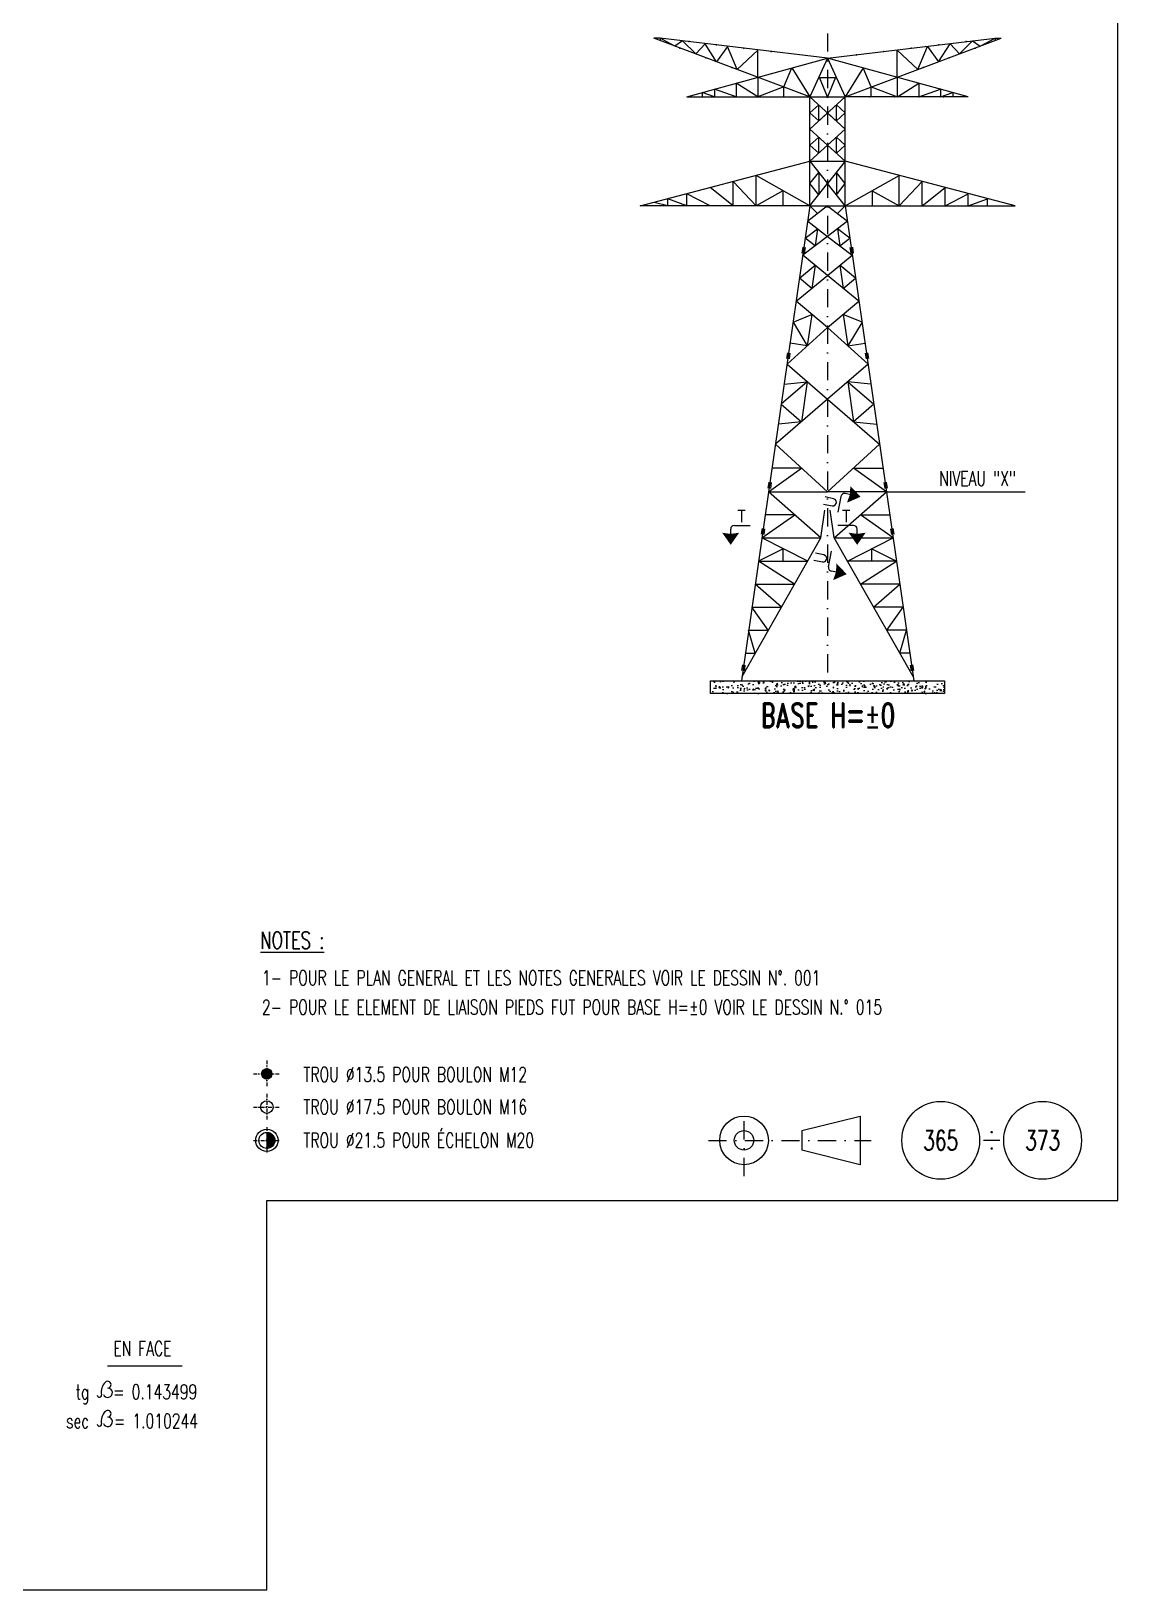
# Model space of a CAD drawing. Extents: x 161763 to 177983, y -133802 to -122322.
# Drawn here: x 173513 to 177983, y -133802 to -127395 of the extents above; entities that cross this region are included whole.
import ezdxf
from ezdxf.enums import TextEntityAlignment as Align

# ---------------------------------------------------------------- set-up
doc = ezdxf.new("R2010")
doc.units = 0
doc.header["$LTSCALE"] = 150
doc.header["$MEASUREMENT"] = 0
doc.linetypes.add('DASHDOT', pattern=[1, 0.5, -0.25, 0, -0.25])
doc.layers.get('0').update_dxf_attribs({"linetype": 'CONTINUOUS'})
for name, color, linetype in [('BOLLINI_1', 7, 'CONTINUOUS'), ('LINEA-MEDIA', 7, 'CONTINUOUS'), ('LM', 7, 'CONTINUOUS'), ('LS', 7, 'CONTINUOUS'), ('LSP', 3, 'CONTINUOUS'), ('MZ', 6, 'DASHDOT'), ('NOTATION', 2, 'CONTINUOUS')]:
    doc.layers.add(name, color=color, linetype=linetype)
doc.styles.add('RD', font='ROMAND8.SHX', dxfattribs={"width": 0.7})
doc.styles.add('RQL', font='ROMANS8.SHX', dxfattribs={"width": 0.7})
doc.styles.add('RS', font='ROMANS8.shx', dxfattribs={"width": 0.7})

# ---------------------------------------------------------------- blocks, each defined once
blk = doc.blocks.new('xxx')
blk.add_circle((0, 0), 8)
at = {"color": 3, "style": 'RQL', "width": 0.7}
blk.add_attdef('POS', text='', height=4, dxfattribs=at).set_placement((0, 0), align=Align.MIDDLE)
at = {"style": 'RQL', "width": 0.7, "flags": 1}
for tag, p in [('POS1', (-0.39, -5.42)), ('TIPO', (-0.39, -8.66))]:
    blk.add_attdef(tag, p, '', height=2, dxfattribs=at)
blk = doc.blocks.new('12')
at = {"color": 0}
for p, q in [((-1, 0.06), (-0.06, 1)), ((-1, 0.01), (-0.01, 1)), ((-1, -0.03), (0.03, 1)), ((-1, -0.07), (0.07, 1)), ((0.09, -1), (-1, 0.09)), ((0.05, -1), (-1, 0.05)), ((0, -1), (-1, 0)), ((-0.99, 0.16), (-0.16, 0.99)), ((-0.99, 0.11), (-0.11, 0.99)), ((-0.99, -0.11), (0.11, 0.99)), ((-0.99, -0.15), (0.15, 0.99)), ((0.17, -0.99), (-0.99, 0.17)), ((0.13, -0.99), (-0.99, 0.13)), ((-0.98, 0.22), (-0.22, 0.98)), ((-0.98, -0.19), (0.19, 0.98)), ((0.21, -0.98), (-0.98, 0.21)), ((-0.97, -0.23), (0.23, 0.97)), ((0.24, -0.97), (-0.97, 0.24)), ((-0.96, 0.28), (-0.28, 0.96)), ((-0.96, -0.27), (0.27, 0.96)), ((0.28, -0.96), (-0.96, 0.28)), ((-0.95, -0.3), (0.3, 0.95)), ((0.31, -0.95), (-0.95, 0.31)), ((-0.94, 0.34), (-0.34, 0.94)), ((-0.94, -0.33), (0.33, 0.94)), ((0.35, -0.94), (-0.94, 0.35)), ((-0.93, -0.37), (0.37, 0.93)), ((0.38, -0.93), (-0.93, 0.38)), ((-0.92, -0.4), (0.4, 0.92)), ((-0.91, 0.42), (-0.42, 0.91)), ((0.41, -0.91), (-0.91, 0.41)), ((-0.9, -0.43), (0.43, 0.9)), ((0.44, -0.9), (-0.9, 0.44)), ((-0.89, -0.46), (0.46, 0.89)), ((0.47, -0.88), (-0.88, 0.47)), ((-0.87, -0.49), (0.49, 0.87)), ((0.5, -0.87), (-0.87, 0.5)), ((-0.86, 0.52), (-0.52, 0.86)), ((-0.86, -0.52), (0.52, 0.86)), ((0.53, -0.85), (-0.85, 0.53)), ((-0.84, -0.54), (0.54, 0.84)), ((0.55, -0.83), (-0.83, 0.55)), ((-0.82, -0.57), (0.57, 0.82)), ((0.58, -0.81), (-0.81, 0.58)), ((-0.8, -0.6), (0.6, 0.8)), ((0.61, -0.79), (-0.79, 0.61)), ((-0.78, -0.62), (0.62, 0.78)), ((0.63, -0.78), (-0.78, 0.63)), ((-0.76, -0.65), (0.65, 0.76)), ((0.66, -0.75), (-0.75, 0.66)), ((-0.74, -0.67), (0.67, 0.74)), ((0.68, -0.73), (-0.73, 0.68)), ((-0.72, -0.69), (0.69, 0.72)), ((0.7, -0.71), (-0.71, 0.7)), ((-0.7, -0.72), (0.72, 0.7)), ((0.73, -0.69), (-0.69, 0.73)), ((0.75, -0.67), (-0.67, 0.75)), ((-0.67, -0.74), (0.74, 0.67)), ((-0.65, -0.76), (0.76, 0.65)), ((0.77, -0.64), (-0.64, 0.77)), ((-0.63, -0.78), (0.78, 0.63)), ((0.79, -0.62), (-0.62, 0.79)), ((-0.6, -0.8), (0.8, 0.6)), ((0.81, -0.59), (-0.59, 0.81)), ((-0.57, -0.82), (0.82, 0.57)), ((0.83, -0.56), (-0.56, 0.83)), ((-0.55, -0.84), (0.84, 0.55)), ((0.84, -0.54), (-0.54, 0.84)), ((-0.52, -0.85), (0.85, 0.52)), ((0.86, -0.51), (-0.51, 0.86)), ((-0.49, -0.87), (0.87, 0.49)), ((0.88, -0.48), (-0.48, 0.88)), ((-0.46, -0.89), (0.89, 0.46)), ((0.89, -0.45), (-0.45, 0.89)), ((-0.43, -0.9), (0.9, 0.43)), ((0.91, -0.42), (-0.42, 0.91)), ((-0.4, -0.92), (0.92, 0.4)), ((0.92, -0.39), (-0.39, 0.92)), ((-0.37, -0.93), (0.93, 0.37)), ((0.93, -0.36), (-0.36, 0.93)), ((-0.34, -0.94), (0.94, 0.34)), ((0.95, -0.33), (-0.33, 0.95)), ((-0.3, -0.95), (0.95, 0.3)), ((0.96, -0.29), (-0.29, 0.96)), ((-0.27, -0.96), (0.96, 0.27)), ((0.97, -0.26), (-0.26, 0.97)), ((-0.23, -0.97), (0.97, 0.23)), ((0.98, -0.22), (-0.22, 0.98)), ((-0.2, -0.98), (0.98, 0.2)), ((0.98, -0.18), (-0.18, 0.98)), ((-0.16, -0.99), (0.99, 0.16)), ((0.99, -0.14), (-0.14, 0.99)), ((-0.12, -0.99), (0.99, 0.12)), ((0.99, -0.1), (-0.1, 0.99)), ((-0.08, -1), (1, 0.08)), ((1, -0.06), (-0.06, 1)), ((-0.04, -1), (1, 0.04)), ((1, -0.02), (-0.02, 1)), ((1, 0.02), (0.02, 1)), ((1, 0.07), (0.07, 1)), ((0.99, 0.12), (0.12, 0.99)), ((0.98, 0.17), (0.17, 0.98)), ((0.97, 0.23), (0.23, 0.97)), ((0.96, 0.29), (0.29, 0.96)), ((0.93, 0.36), (0.36, 0.93)), ((0.9, 0.44), (0.44, 0.9)), ((0.84, 0.55), (0.55, 0.84)), ((-0.04, -1), (-1, -0.04)), ((-0.09, -1), (-1, -0.09)), ((-0.14, -0.99), (-0.99, -0.14)), ((-0.2, -0.98), (-0.98, -0.2)), ((-0.25, -0.97), (-0.97, -0.25)), ((-0.32, -0.95), (-0.95, -0.32)), ((-0.39, -0.92), (-0.92, -0.39)), ((-0.48, -0.88), (-0.88, -0.48)), ((-0.6, -0.8), (-0.8, -0.6)), ((0.01, -1), (1, -0.01)), ((0.05, -1), (1, -0.05)), ((0.1, -0.99), (0.99, -0.1)), ((0.15, -0.99), (0.99, -0.15)), ((0.21, -0.98), (0.98, -0.21)), ((0.27, -0.96), (0.96, -0.27)), ((0.33, -0.94), (0.94, -0.33)), ((0.41, -0.91), (0.91, -0.41)), ((0.5, -0.87), (0.87, -0.5)), ((0.66, -0.75), (0.75, -0.66))]:
    blk.add_line(p, q, dxfattribs=at)
blk.add_circle((0, 0), 1)
blk = doc.blocks.new('16')
blk.add_circle((0, 0), 1)
blk = doc.blocks.new('20')
at = {"color": 0}
for p, q in [((0, 0.98), (0.02, 1)), ((0, 0.94), (0.06, 1)), ((1, -0.01), (0, 0.99)), ((0, 0.89), (0.1, 0.99)), ((0, 0.85), (0.14, 0.99)), ((0, 0.8), (0.18, 0.98)), ((0, 0.76), (0.22, 0.98)), ((0, 0.71), (0.25, 0.97)), ((0, 0.67), (0.29, 0.96)), ((1, -0.05), (0, 0.95)), ((0, 0.62), (0.32, 0.95)), ((0, 0.58), (0.36, 0.93)), ((0, 0.53), (0.39, 0.92)), ((0, 0.49), (0.42, 0.91)), ((1, -0.09), (0, 0.9)), ((0, 0.44), (0.45, 0.89)), ((0, 0.4), (0.48, 0.88)), ((0.99, -0.13), (0, 0.86)), ((0, 0.35), (0.51, 0.86)), ((0, 0.31), (0.54, 0.84)), ((0, 0.26), (0.56, 0.83)), ((0.99, -0.17), (0, 0.81)), ((0, 0.22), (0.59, 0.81)), ((0, 0.17), (0.61, 0.79)), ((0.98, -0.21), (0, 0.77)), ((0, 0.13), (0.64, 0.77)), ((0, 0.08), (0.66, 0.75)), ((0, 0.04), (0.69, 0.73)), ((0.97, -0.25), (0, 0.72)), ((0, -0.01), (0.71, 0.7)), ((0.96, -0.28), (0, 0.68)), ((0, -0.05), (0.73, 0.68)), ((0, -0.1), (0.75, 0.66)), ((0.95, -0.32), (0, 0.63)), ((0, -0.14), (0.77, 0.63)), ((0, -0.19), (0.79, 0.61)), ((0.94, -0.35), (0, 0.59)), ((0, -0.23), (0.81, 0.58)), ((0, -0.28), (0.83, 0.56)), ((0.92, -0.38), (0, 0.54)), ((0, -0.32), (0.85, 0.53)), ((0.91, -0.41), (0, 0.5)), ((0, -0.36), (0.87, 0.5)), ((0, -0.41), (0.88, 0.47)), ((0.9, -0.44), (0, 0.45)), ((0, -0.45), (0.9, 0.44)), ((0.88, -0.47), (0, 0.41)), ((0, -0.5), (0.91, 0.41)), ((0, -0.54), (0.92, 0.38)), ((0.87, -0.5), (0, 0.36)), ((0, -0.59), (0.94, 0.35)), ((0.85, -0.53), (0, 0.32)), ((0, -0.63), (0.95, 0.31)), ((0, -0.68), (0.96, 0.28)), ((0.83, -0.56), (0, 0.27)), ((0, -0.72), (0.97, 0.25)), ((0.81, -0.58), (0, 0.23)), ((0, -0.77), (0.98, 0.21)), ((0.79, -0.61), (0, 0.18)), ((0, -0.81), (0.99, 0.17)), ((0.77, -0.63), (0, 0.14)), ((0, -0.86), (0.99, 0.13)), ((0.75, -0.66), (0, 0.09)), ((0, -0.9), (1, 0.09)), ((0.73, -0.68), (0, 0.05)), ((0, -0.95), (1, 0.05)), ((0.71, -0.7), (0, 0.01)), ((0, -0.99), (1, 0.01)), ((1, 0.04), (0.04, 1)), ((1, 0.09), (0.09, 1)), ((0.99, 0.14), (0.14, 0.99)), ((0.98, 0.19), (0.19, 0.98)), ((0.97, 0.25), (0.25, 0.97)), ((0.95, 0.31), (0.31, 0.95)), ((0.92, 0.38), (0.38, 0.92)), ((0.88, 0.47), (0.47, 0.88)), ((0.81, 0.59), (0.59, 0.81)), ((0.69, -0.73), (0, -0.04)), ((0.66, -0.75), (0, -0.08)), ((0.64, -0.77), (0, -0.13)), ((0.61, -0.79), (0, -0.17)), ((0.59, -0.81), (0, -0.22)), ((0.56, -0.83), (0, -0.26)), ((0.54, -0.84), (0, -0.31)), ((0.51, -0.86), (0, -0.35)), ((0.48, -0.88), (0, -0.4)), ((0.45, -0.89), (0, -0.44)), ((0.42, -0.91), (0, -0.49)), ((0.39, -0.92), (0, -0.53)), ((0.36, -0.93), (0, -0.58)), ((0.32, -0.95), (0, -0.62)), ((0.29, -0.96), (0, -0.67)), ((0.25, -0.97), (0, -0.71)), ((0.22, -0.98), (0, -0.76)), ((0.18, -0.98), (0, -0.8)), ((0.14, -0.99), (0, -0.85)), ((0.1, -0.99), (0, -0.89)), ((0.04, -1), (1, -0.04)), ((0.09, -1), (1, -0.09)), ((0.14, -0.99), (0.99, -0.14)), ((0.19, -0.98), (0.98, -0.19)), ((0.25, -0.97), (0.97, -0.25)), ((0.31, -0.95), (0.95, -0.31)), ((0.38, -0.92), (0.92, -0.38)), ((0.47, -0.88), (0.88, -0.47)), ((0.59, -0.81), (0.81, -0.59))]:
    blk.add_line(p, q, dxfattribs=at)
blk.add_line((0, 1), (0, -1))
blk.add_circle((0, 0), 1)

msp = doc.modelspace()

# ---------------------------------------------------------------- hatches: boundary and pattern name
at = {"layer": 'LS'}
h = msp.add_hatch(dxfattribs=at)
h.set_pattern_fill('AR-CONC', color=3, scale=7.110105, style=0)
h.set_pattern_definition([(50, (154072.21, -134561.713), (50.997955, -4.46174), [5.33258, -58.65837]), (355, (154072.21, -134561.713), (-9.86537, 53.48165), [4.26606, -46.9267]), (100.4514, (154076.46, -134562.085), (41.13263, 49.01988), [4.532, -49.85194]), (46.1842, (154072.21, -134547.49), (75.88196, -11.76858), [7.99887, -87.98755]), (96.6356, (154078.535, -134548.474), (66.4555, 69.2608), [6.798, -74.7779]), (351.1842, (154072.21, -134547.49), (66.45545, 69.26086), [6.3991, -70.39004]), (21, (154079.32, -134551.05), (42.44072, -28.62663), [5.33258, -58.65837]), (326, (154079.32, -134551.05), (17.29998, 51.55893), [4.26606, -46.9267]), (71.4514, (154082.86, -134553.434), (59.74071, 22.93226), [4.532, -49.85194]), (37.5, (154072.212, -134561.713), (0.864579, 23.669104), [0, -46.357888, 0, -47.637706, 0, -47.10445]), (7.5, (154072.212, -134561.713), (18.704522, 28.043089), [0, -27.160603, 0, -45.291372, 0, -17.953016]), (327.5, (154056.356, -134561.713), (37.955338, -1.603675), [0, -17.775264, 0, -55.458822, 0, -73.58959]), (317.5, (154049.246, -134561.713), (41.46515, 7.11757), [0, -23.107843, 0, -36.830346, 0, -52.259275])])
h.paths.add_polyline_path([(177270.392, -130066.517), (176307.206, -130066.517), (176307.206, -130118.343), (177270.392, -130118.343)])

# ---------------------------------------------------------------- linework, layer by layer
at = {"color": 6, "ltscale": 0.01}
for p, q in [((176099.919, -127424.757), (176074.639, -127424.757)), ((176716.119, -127664.917), (176074.639, -127424.757)), ((176788.799, -127506.917), (176099.919, -127424.757)), ((176161.174, -127457.155), (176099.919, -127424.757)), ((176099.919, -127424.757), (176099.919, -127434.222)), ((176192.334, -127435.779), (176161.174, -127457.155)), ((176246.537, -127489.113), (176192.334, -127435.779)), ((176788.799, -127506.917), (177477.679, -127424.757)), ((176861.479, -127664.917), (177502.959, -127424.757)), ((177331.061, -127489.113), (177385.264, -127435.779)), ((177385.264, -127435.779), (177416.423, -127457.155)), ((177416.423, -127457.155), (177477.679, -127424.757)), ((177477.679, -127424.757), (177477.679, -127434.222)), ((177477.679, -127424.757), (177502.959, -127424.757)), ((176284.749, -127446.801), (176246.537, -127489.113)), ((176331.899, -127521.072), (176284.749, -127446.801)), ((176377.164, -127457.823), (176331.899, -127521.072)), ((176417.262, -127553.03), (176377.164, -127457.823)), ((176502.624, -127473.213), (176417.262, -127553.03)), ((176502.624, -127584.988), (176502.624, -127472.916)), ((177074.973, -127584.988), (177074.973, -127472.916)), ((177074.973, -127473.213), (177160.336, -127553.03)), ((177160.336, -127553.03), (177200.434, -127457.823)), ((177200.434, -127457.823), (177245.698, -127521.072)), ((177245.698, -127521.072), (177292.849, -127446.801)), ((177292.849, -127446.801), (177331.061, -127489.113)), ((176210.519, -127664.917), (176788.799, -127506.917)), ((176608.785, -127624.733), (176641.965, -127545.733)), ((176641.965, -127545.733), (176716.119, -127664.917)), ((176788.799, -127506.917), (176716.119, -127664.917)), ((177367.079, -127664.917), (176788.799, -127506.917)), ((176788.799, -127506.917), (176861.479, -127664.917)), ((176935.633, -127545.733), (176861.479, -127664.917)), ((176968.813, -127624.733), (176935.633, -127545.733)), ((176501.451, -127664.917), (176412.759, -127609.05)), ((176412.759, -127609.05), (176412.759, -127664.917)), ((176609.206, -127624.891), (176501.451, -127664.917)), ((176502.624, -127584.225), (176502.624, -127664.917)), ((176609.372, -127664.917), (176609.206, -127624.891)), ((176609.372, -127664.917), (176609.206, -127624.891)), ((176788.799, -127664.917), (176755.619, -127585.917)), ((176755.619, -127585.917), (176821.979, -127585.917)), ((176821.979, -127585.917), (176788.799, -127664.917)), ((176968.226, -127664.917), (176968.392, -127624.891)), ((176968.392, -127624.891), (177076.146, -127664.917)), ((177074.973, -127584.225), (177074.973, -127664.917)), ((177076.146, -127664.917), (177164.839, -127609.05)), ((177164.839, -127609.05), (177164.839, -127664.917)), ((176210.519, -127664.917), (176716.119, -127664.917)), ((176273.719, -127647.459), (176273.719, -127664.917)), ((176324.279, -127664.917), (176273.719, -127647.459)), ((176412.759, -127664.917), (176324.279, -127633.492)), ((176324.279, -127633.492), (176324.279, -127664.917)), ((176716.119, -128113.637), (176716.119, -127664.917)), ((176716.119, -127664.917), (176861.479, -127664.917)), ((176716.119, -127664.917), (176861.479, -127797.637)), ((176716.119, -127797.637), (176861.479, -127664.917)), ((176716.119, -127664.917), (176861.479, -127664.917)), ((176861.479, -128113.637), (176861.479, -127664.917)), ((177367.079, -127664.917), (176861.479, -127664.917)), ((177164.839, -127664.917), (177253.319, -127633.492)), ((177253.319, -127633.492), (177253.319, -127664.917)), ((177253.319, -127664.917), (177303.879, -127647.459)), ((177303.879, -127647.459), (177303.879, -127664.917)), ((176752.459, -127698.097), (176716.119, -127731.277)), ((176752.459, -127698.097), (176716.119, -127731.277)), ((176716.119, -127797.637), (176788.799, -127731.277)), ((176716.119, -127731.277), (176752.459, -127764.457)), ((176752.459, -127764.457), (176752.459, -127698.097)), ((176752.459, -127764.457), (176752.459, -127698.097)), ((176861.479, -127797.637), (176788.799, -127731.277)), ((176825.139, -127698.097), (176861.479, -127731.277)), ((176825.139, -127764.457), (176825.139, -127698.097)), ((176825.139, -127698.097), (176861.479, -127731.277)), ((176825.139, -127764.457), (176825.139, -127698.097)), ((176861.479, -127731.277), (176825.139, -127764.457)), ((176788.799, -127863.997), (176716.119, -127797.637)), ((176788.799, -127863.997), (176861.479, -127797.637)), ((176752.459, -127830.817), (176716.119, -127863.997)), ((176788.799, -127863.997), (176716.119, -127930.357)), ((176716.119, -127863.997), (176752.459, -127897.177)), ((176752.459, -127897.177), (176752.459, -127830.817)), ((176788.799, -127863.997), (176861.479, -127930.357)), ((176825.139, -127830.817), (176861.479, -127863.997)), ((176825.139, -127897.177), (176825.139, -127830.817)), ((176861.479, -127863.997), (176825.139, -127897.177)), ((176017.759, -128113.637), (176716.119, -127930.357)), ((176712.169, -127930.357), (176861.479, -127930.357)), ((176716.119, -127930.357), (176788.799, -128021.997)), ((176861.479, -127930.357), (176788.799, -128021.997)), ((177559.839, -128113.637), (176861.479, -127930.357)), ((176494.919, -128113.637), (176494.919, -127988.674)), ((176716.119, -128113.637), (176494.919, -127988.674)), ((176716.119, -128021.997), (176752.459, -127976.177)), ((176752.459, -127976.177), (176752.459, -128067.817)), ((176861.479, -128021.997), (176825.139, -127976.177)), ((176825.139, -127976.177), (176825.139, -128067.817)), ((176861.479, -128113.637), (177082.679, -127988.674)), ((177082.679, -128113.637), (177082.679, -127988.674)), ((176210.519, -128113.637), (176210.519, -128063.652)), ((176305.319, -128113.637), (176210.519, -128063.652)), ((176400.119, -128113.637), (176305.319, -128038.659)), ((176400.119, -128113.637), (176400.119, -128013.666)), ((176494.919, -128113.637), (176400.119, -128013.666)), ((176605.519, -128051.155), (176494.919, -128113.637)), ((176605.519, -128051.155), (176605.519, -128113.637)), ((176716.119, -128113.637), (176788.799, -128021.997)), ((176752.459, -128067.817), (176716.119, -128021.997)), ((176861.479, -128113.637), (176788.799, -128021.997)), ((176825.139, -128067.817), (176861.479, -128021.997)), ((176972.079, -128051.155), (177082.679, -128113.637)), ((176972.079, -128051.155), (176972.079, -128113.637)), ((177082.679, -128113.637), (177177.479, -128013.666)), ((177177.479, -128113.637), (177177.479, -128013.666)), ((177177.479, -128113.637), (177272.279, -128038.659)), ((177272.279, -128113.637), (177272.279, -128038.659)), ((177272.279, -128113.637), (177367.079, -128063.652)), ((177367.079, -128113.637), (177367.079, -128063.652)), ((176716.119, -128113.637), (176017.759, -128113.637)), ((176131.519, -128113.637), (176076.219, -128099.058)), ((176131.519, -128113.637), (176131.519, -128084.479)), ((176210.519, -128113.637), (176131.519, -128084.479)), ((176716.119, -128113.637), (176627.124, -128730.177)), ((176788.799, -128113.637), (176706.996, -128176.837)), ((176716.119, -128113.637), (176747.898, -128145.237)), ((176716.119, -128113.637), (176861.479, -128113.637)), ((176788.799, -128113.637), (176870.601, -128176.837)), ((176861.479, -128113.637), (176829.7, -128145.237)), ((176861.479, -128113.637), (176950.473, -128730.177)), ((176861.479, -128113.637), (177559.839, -128113.637)), ((177367.079, -128113.637), (177446.079, -128084.479)), ((177446.079, -128113.637), (177446.079, -128084.479)), ((176706.996, -128176.837), (176788.799, -128239.234)), ((176870.601, -128176.837), (176788.799, -128239.234)), ((176788.799, -128239.234), (176686.926, -128315.877)), ((176696.961, -128246.357), (176747.898, -128208.036)), ((176737.863, -128277.556), (176696.961, -128246.357)), ((176747.898, -128208.036), (176737.863, -128277.556)), ((176788.799, -128239.234), (176890.671, -128315.877)), ((176880.636, -128246.357), (176829.7, -128208.036)), ((176829.7, -128208.036), (176839.735, -128277.556)), ((176839.735, -128277.556), (176880.636, -128246.357)), ((176686.646, -128283.654), (176683.202, -128307.519)), ((176788.799, -128400.014), (176686.926, -128315.877)), ((176696.655, -128285.099), (176693.21, -128308.963)), ((176788.799, -128400.014), (176890.671, -128315.877)), ((176880.943, -128285.099), (176884.388, -128308.963)), ((176890.951, -128283.654), (176894.396, -128307.519)), ((176673.243, -128410.677), (176737.863, -128357.946)), ((176737.863, -128357.946), (176724.179, -128452.746)), ((176904.355, -128410.677), (176839.735, -128357.946)), ((176839.735, -128357.946), (176853.419, -128452.746)), ((176659.559, -128505.477), (176788.799, -128400.014)), ((176724.179, -128452.746), (176673.243, -128410.677)), ((176918.039, -128505.477), (176788.799, -128400.014)), ((176853.419, -128452.746), (176904.355, -128410.677)), ((176788.799, -128613.786), (176659.559, -128505.477)), ((176788.799, -128613.786), (176918.039, -128505.477)), ((176647.084, -128591.899), (176724.179, -128559.632)), ((176724.179, -128559.632), (176705.467, -128689.264)), ((176930.514, -128591.899), (176853.419, -128559.632)), ((176853.419, -128559.632), (176872.131, -128689.264)), ((176622.135, -128764.742), (176788.799, -128613.786)), ((176647.084, -128591.899), (176705.467, -128689.264)), ((176955.463, -128764.742), (176788.799, -128613.786)), ((176930.514, -128591.899), (176872.131, -128689.264)), ((176624.016, -128717.548), (176620.571, -128741.412)), ((176705.467, -128689.264), (176634.61, -128678.32)), ((176872.131, -128689.264), (176942.988, -128678.32)), ((176953.582, -128717.548), (176957.027, -128741.412)), ((176627.124, -128730.177), (176550.416, -129261.598)), ((176634.024, -128718.993), (176630.579, -128742.857)), ((176943.574, -128718.993), (176947.018, -128742.857)), ((176547.207, -129249.666), (176543.762, -129273.53)), ((176546.438, -129289.157), (176788.799, -129289.157)), ((176557.215, -129251.111), (176553.771, -129274.975)), ((177031.16, -129289.157), (176788.799, -129289.157)), ((177020.382, -129251.111), (177023.827, -129274.975)), ((177030.391, -129249.666), (177033.835, -129273.53)), ((176519.07, -129478.757), (176653.935, -129383.957)), ((176653.935, -129383.957), (176532.754, -129383.957)), ((176522.948, -129451.896), (176434.23, -130066.517)), ((176436.967, -130047.557), (176761.431, -129478.757)), ((176707.354, -129573.557), (176519.07, -129478.757)), ((177140.631, -130047.557), (176816.167, -129478.757)), ((176870.244, -129573.557), (177058.527, -129478.757)), ((177054.65, -129451.896), (177143.368, -130066.517)), ((176606.37, -129522.712), (176505.386, -129573.557)), ((176606.37, -129573.557), (176606.37, -129522.712)), ((176971.228, -129573.557), (176971.228, -129522.712)), ((176971.228, -129522.712), (177072.211, -129573.557)), ((176653.276, -129668.357), (176505.386, -129573.557)), ((176505.386, -129573.557), (176707.354, -129573.557)), ((177072.211, -129573.557), (176870.244, -129573.557)), ((176924.321, -129668.357), (177072.211, -129573.557)), ((176599.199, -129763.157), (176491.702, -129668.357)), ((176491.702, -129668.357), (176653.276, -129668.357)), ((177085.895, -129668.357), (176924.321, -129668.357)), ((176978.399, -129763.157), (177085.895, -129668.357)), ((176545.121, -129857.957), (176478.018, -129763.157)), ((176478.018, -129763.157), (176599.199, -129763.157)), ((177099.579, -129763.157), (176978.399, -129763.157)), ((177032.476, -129857.957), (177099.579, -129763.157)), ((176491.044, -129952.757), (176464.335, -129857.957)), ((176464.335, -129857.957), (176545.121, -129857.957)), ((177113.263, -129857.957), (177032.476, -129857.957)), ((177086.554, -129952.757), (177113.263, -129857.957)), ((176450.651, -129952.757), (176491.044, -129952.757)), ((177126.947, -129952.757), (177086.554, -129952.757)), ((176438.908, -129999.946), (176435.463, -130023.81)), ((176448.916, -130001.391), (176445.471, -130025.255)), ((177128.682, -130001.391), (177132.126, -130025.255)), ((177138.69, -129999.946), (177142.135, -130023.81))]:
    msp.add_line(p, q, dxfattribs=at)
at = {"color": 3}
for p, q in [((177058.527, -129478.757), (176923.663, -129383.957)), ((176923.663, -129383.957), (177044.843, -129383.957))]:
    msp.add_line(p, q, dxfattribs=at)
at = {"color": 0}
for p, q in [((176682.568, -131914.878), (176923.005, -131854.878)), ((176923.005, -131854.878), (176923.005, -132054.878)), ((176682.568, -131914.878), (176682.568, -131994.878)), ((176923.005, -132054.878), (176682.568, -131994.878))]:
    msp.add_line(p, q, dxfattribs=at)
at = {"color": 6, "ltscale": 0.01}
for points in [[(176627.124, -128730.177), (176550.416, -129261.598)], [(176622.135, -128764.742), (176788.799, -128908.59)], [(176955.463, -128764.742), (176788.799, -128908.59)], [(176950.473, -128730.177), (177027.182, -129261.598)], [(176705.467, -128836.666), (176598.416, -128929.062)], [(176610.276, -128846.902), (176705.467, -128836.666)], [(176705.467, -128836.666), (176681.748, -129000.986)], [(176967.322, -128846.902), (176872.131, -128836.666)], [(176872.131, -128836.666), (176979.181, -128929.062)], [(176872.131, -128836.666), (176895.85, -129000.986)], [(176788.799, -128908.59), (176574.697, -129093.382)], [(176788.799, -128908.59), (177002.9, -129093.382)], [(176598.416, -128929.062), (176681.748, -129000.986)], [(176979.181, -128929.062), (176895.85, -129000.986)], [(176681.748, -129000.986), (176586.557, -129011.222)], [(176895.85, -129000.986), (176991.041, -129011.222)], [(176574.697, -129093.382), (176788.799, -129289.157)], [(177002.9, -129093.382), (176788.799, -129289.157)], [(176546.438, -129289.157), (176681.748, -129191.269)], [(176681.748, -129191.269), (176560.568, -129191.269)], [(177031.16, -129289.157), (176895.85, -129191.269)], [(176895.85, -129191.269), (177017.03, -129191.269)], [(176550.416, -129261.598), (176522.948, -129451.896)], [(176547.207, -129249.666), (176543.762, -129273.53)], [(176546.438, -129289.157), (176788.799, -129289.157)], [(176761.431, -129478.757), (176546.438, -129289.157)], [(176557.215, -129251.111), (176553.771, -129274.975)], [(177031.16, -129289.157), (176788.799, -129289.157)], [(176816.167, -129478.757), (177031.16, -129289.157)], [(177020.382, -129251.111), (177023.827, -129274.975)], [(177027.182, -129261.598), (177054.65, -129451.896)], [(177030.391, -129249.666), (177033.835, -129273.53)], [(176519.07, -129478.757), (176653.935, -129383.957)], [(176653.935, -129383.957), (176532.754, -129383.957)], [(176761.431, -129478.757), (176778.001, -129363.963)], [(176816.167, -129478.757), (176799.647, -129364.313)], [(177058.527, -129478.757), (176923.663, -129383.957)], [(176923.663, -129383.957), (177044.843, -129383.957)], [(176519.839, -129439.266), (176516.395, -129463.13)], [(176529.848, -129440.711), (176526.403, -129464.575)], [(177047.75, -129440.711), (177051.195, -129464.575)], [(177057.758, -129439.266), (177061.203, -129463.13)]]:
    msp.add_lwpolyline(points, dxfattribs=at)
at = {"color": 3, "const_width": 6.667}
for points in [[(176519.07, -129478.757), (176761.431, -129478.757)], [(177058.527, -129478.757), (176816.167, -129478.757)]]:
    msp.add_lwpolyline(points, dxfattribs=at)
at = {"color": 0}
for radius in [100, 40]:
    msp.add_circle((176445.296, -131954.878), radius, dxfattribs=at)
at = {"color": 6, "ltscale": 0.01}
for p in [(176181.552, -127464.784), (176218.946, -127438.451), (176331.652, -127452.144), (176331.652, -127452.144), (176331.652, -127452.144), (176331.652, -127452.144), (176444.359, -127465.837), (176444.359, -127465.837), (176444.359, -127465.837), (176444.359, -127465.837), (176557.066, -127479.531), (176907.826, -127493.224), (177020.532, -127479.531), (177133.239, -127465.837), (177133.239, -127465.837), (177245.946, -127452.144), (177245.946, -127452.144), (177358.652, -127438.451), (177396.046, -127464.784), (176288.466, -127504.811), (176288.466, -127504.811), (176395.379, -127544.837), (176395.379, -127544.837), (177182.219, -127544.837), (177289.132, -127504.811), (176968.392, -127624.891), (176962.599, -127664.917), (177063.719, -127664.917), (177164.839, -127664.917), (177252.687, -127633.317), (177265.959, -127664.917)]:
    msp.add_point(p, dxfattribs=at)
at = {"layer": 'LINEA-MEDIA'}
msp.add_line((173826.828, -132881.216), (174133.791, -132881.216), dxfattribs=at)
for centre, radius, start, end in [((173828.369, -132959.106), 13.827, 270, 135.1576665), ((173794.173, -133001.881), 8.921, 179.9062053, 10.2446052), ((173853.452, -132987.91), 51.996, 132.1410417, 193.7786336), ((173828.369, -132992.291), 19.358, 200.7226068, 90), ((173853.452, -133107.498), 51.996, 132.1410417, 193.7786336), ((173828.369, -133078.694), 13.827, 270, 135.1576665), ((173794.173, -133121.469), 8.921, 179.9062053, 10.2446052), ((173828.369, -133111.879), 19.358, 200.7226068, 90)]:
    msp.add_arc(centre, radius, start, end, dxfattribs=at)
at = {"layer": 'LS', "color": 6}
msp.add_line((177031.16, -129289.157), (177601.797, -129289.157), dxfattribs=at)
at = {"layer": 'LS', "color": 0}
msp.add_line((177497.405, -131954.878), (177430.07, -131954.878), dxfattribs=at)
at = {"layer": 'LS', "color": 8}
msp.add_lwpolyline([(161762.683, -122322.455), (161762.683, -133802.455), (174482.683, -133802.455), (174482.683, -132202.455), (177982.683, -132202.455), (177982.683, -122322.455), (161762.683, -122322.455)], close=True, dxfattribs=at)
at = {"layer": 'LS', "color": 3}
msp.add_lwpolyline([(176307.206, -130066.517), (177270.392, -130066.517), (177270.392, -130118.343), (176307.206, -130118.343)], close=True, dxfattribs=at)
at = {"layer": 'LS', "color": 0, "const_width": 4.5}
for points in [[(177460.988, -131921.21, 1), (177466.488, -131921.21, 1)], [(177460.988, -131988.545, 1), (177466.488, -131988.545, 1)]]:
    msp.add_lwpolyline(points, format="xyb", close=True, dxfattribs=at)
at = {"layer": 'LS', "color": 0}
msp.add_circle((174482.683, -131954.878), 45.935, dxfattribs=at)
at = {"layer": 'LSP'}
for p, q in [((176843.251, -129308.249), (176830.494, -129371.984)), ((176884.507, -129301.209), (176860.903, -129296.484)), ((176390.43, -129466.095), (176390.43, -129442.024)), ((176405.43, -129427.024), (176470.43, -129427.024)), ((176895.57, -129427.024), (176830.57, -129427.024)), ((176910.57, -129466.095), (176910.57, -129442.024)), ((176792.048, -129597.109), (176804.806, -129533.373)), ((176827.416, -129619.485), (176803.812, -129614.761))]:
    msp.add_line(p, q, dxfattribs=at)
for centre, start, end in [((176857.959, -129311.193), 78.6811612, 168.6811612), ((176405.43, -129442.024), 90, 180), ((176895.57, -129442.024), 0, 90), ((176806.756, -129600.053), 168.6811612, 258.6811612)]:
    msp.add_arc(centre, 15, start, end, dxfattribs=at)
for points in [[(176924.639, -129309.242), (176882.481, -129265.109), (176880.514, -129300.41)], [(176924.639, -129309.242), (176868.742, -129333.748), (176880.514, -129300.41)], [(176390.43, -129507.024), (176355.43, -129457.024), (176390.43, -129462.024)], [(176390.43, -129507.024), (176425.43, -129457.024), (176390.43, -129462.024)], [(176910.57, -129507.024), (176875.57, -129457.024), (176910.57, -129462.024)], [(176910.57, -129507.024), (176945.57, -129457.024), (176910.57, -129462.024)], [(176867.548, -129627.518), (176825.39, -129583.386), (176823.423, -129618.686)], [(176867.548, -129627.518), (176811.651, -129652.024), (176823.423, -129618.686)]]:
    msp.add_solid(points, dxfattribs=at)
at = {"layer": 'MZ'}
for p, q in [((176788.799, -127404.64), (176788.799, -130066.517)), ((176445.296, -132101.485), (176445.296, -131808.271)), ((176298.689, -131954.878), (176968.199, -131954.878))]:
    msp.add_line(p, q, dxfattribs=at)
at = {"layer": 'MZ', "ltscale": 0.2}
for p, q in [((174482.683, -131626.365), (174482.683, -131736.084)), ((174427.824, -131681.224), (174537.542, -131681.224)), ((174482.683, -131763.192), (174482.683, -131872.91)), ((174482.683, -131763.192), (174482.683, -131872.91)), ((174427.824, -131818.051), (174537.542, -131818.051)), ((174427.824, -131818.051), (174537.542, -131818.051)), ((174482.683, -131900.019), (174482.683, -132009.737)), ((174427.824, -131954.878), (174537.542, -131954.878))]:
    msp.add_line(p, q, dxfattribs=at)

# ---------------------------------------------------------------- block references
at = {"layer": 'BOLLINI_1', "xscale": 19.9979999999973, "yscale": 19.9979999999973, "zscale": 19.9979999999973}
for p, values in [((177254.175, -131954.878), {'POS': '365'}), ((177673.301, -131954.878), {'POS': '373'})]:
    msp.add_blockref('xxx', p, dxfattribs=at).add_auto_attribs(values)
at = {"layer": 'LM'}
for name, p, xscale, yscale, zscale, rotation in [('12', (174482.683, -131681.224), 20.79999999947743, 20.79999999947743, 20.79999999947743, 344.7569620653314), ('16', (174482.683, -131818.051), 26.00000000012995, 26.00000000012995, 26.00000000012995, 280.755082505952)]:
    msp.add_blockref(name, p, dxfattribs=dict(at, xscale=xscale, yscale=yscale, zscale=zscale, rotation=rotation))
at = {"layer": 'LM', "xscale": 32.90000000036427, "yscale": 32.90000000036427, "zscale": 32.90000000036427}
msp.add_blockref('20', (174482.683, -131954.878), dxfattribs=at)

# ---------------------------------------------------------------- texts
at = {"color": 7, "style": 'RS', "width": 0.7}
msp.add_text('NIVEAU "X"', height=60, dxfattribs=at).set_placement((177248.04, -129264.34))
at = {"layer": 'LINEA-MEDIA', "style": 'RS', "width": 0.7}
for s, p in [('EN FACE', (173851.086, -132840.384)), ('tg   = 0.143499', (173696.422, -133018.608)), ('sec   = 1.010244', (173656.595, -133138.609))]:
    msp.add_text(s, height=60.0007, dxfattribs=at).set_placement(p)
at = {"layer": 'LM', "color": 0, "style": 'RS', "width": 0.7}
for s, p in [('1- POUR LE PLAN GENERAL ET LES NOTES GENERALES VOIR LE DESSIN N%%D. 001', (174462.44, -131316.949)), ('2- POUR LE ELEMENT DE LIAISON PIEDS FUT POUR BASE H=%%P0 VOIR LE DESSIN N.° 015', (174462.44, -131436.949))]:
    msp.add_text(s, height=60, dxfattribs=at).set_placement(p)
at = {"layer": 'LM', "linetype": 'ByBlock', "style": 'RS', "width": 0.7}
for s, p in [('TROU %%C13.5 POUR BOULON M12', (174632.962, -131713.785)), ('TROU %%C17.5 POUR BOULON M16', (174633.001, -131847.568)), ('TROU %%C21.5 POUR ÉCHELON M20', (174632.975, -131984.394))]:
    msp.add_text(s, height=60, dxfattribs=at).set_placement(p)
at = {"layer": 'LS', "color": 3, "style": 'RD'}
for p in [(176800.036, -129329.824), (176760.466, -129560.562)]:
    msp.add_text('U', height=50, rotation=78.6811612, dxfattribs=at).set_placement(p, align=Align.MIDDLE)
for p in [(176435.067, -129388.884), (176865.933, -129388.884)]:
    msp.add_text('T', height=50, dxfattribs=at).set_placement(p, align=Align.MIDDLE)
at = {"layer": 'LS', "color": 3, "insert": (176791.197, -130207.707), "char_height": 100, "attachment_point": 5, "style": 'RD'}
msp.add_mtext('BASE H=%%P0', dxfattribs=at)
at = {"layer": 'NOTATION', "color": 0, "style": 'RS', "width": 0.7}
msp.add_text('%%uNOTES :', height=70, dxfattribs=at).set_placement((174456.284, -131167.147))

doc.saveas('drawing.dxf')
